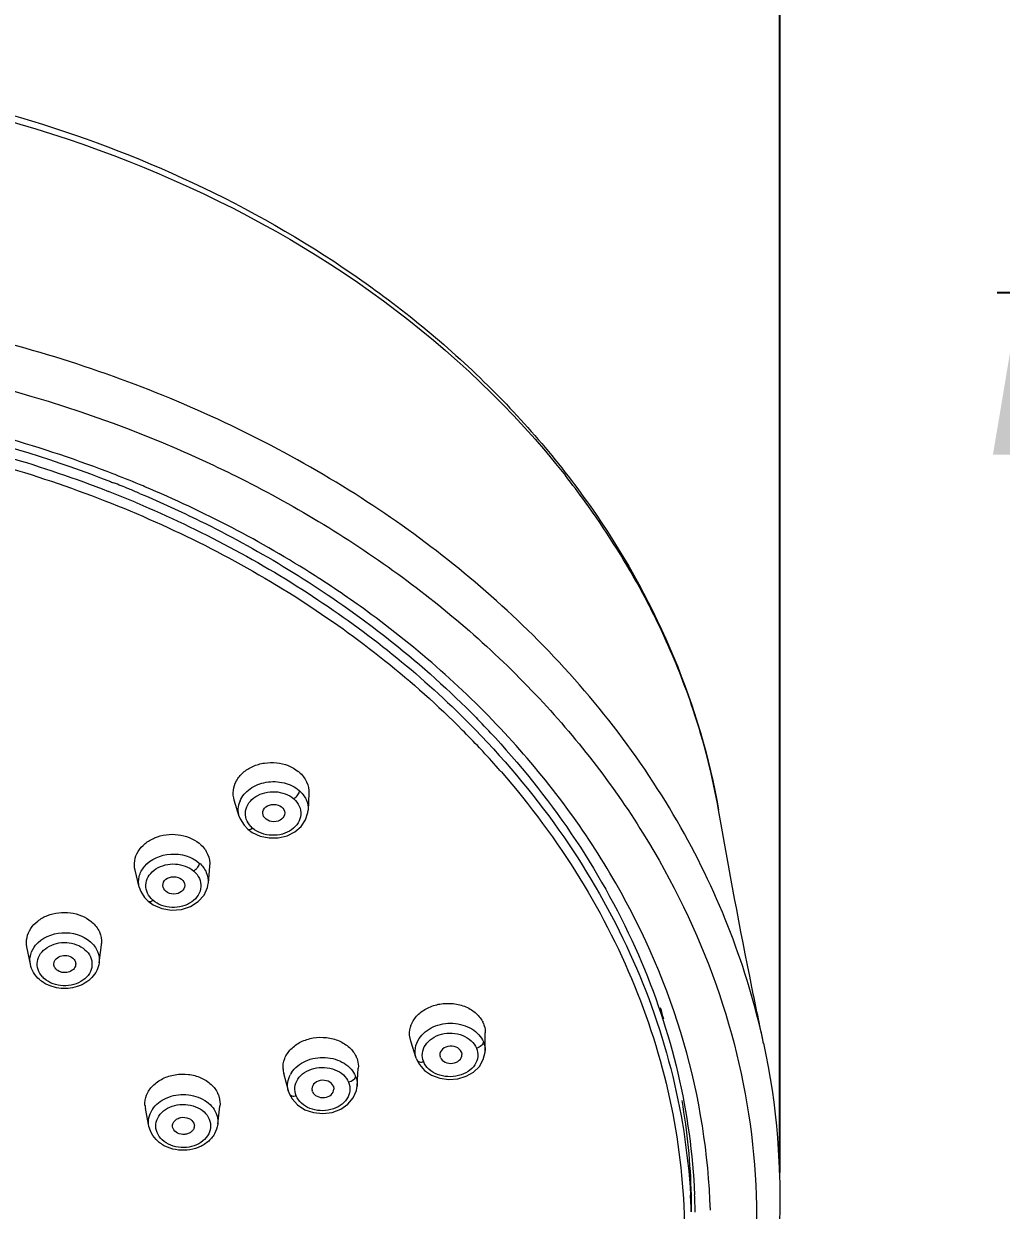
# Model space of a CAD drawing. Extents: x 8819 to 9239, y -18069 to -17475.
# Drawn here: x 9005.23 to 9035.47, y -17625.44 to -17588.72 of the extents above; entities that cross this region are included whole.
import ezdxf

# ---------------------------------------------------------------- set-up
doc = ezdxf.new("R2010")
doc.units = 0
doc.header["$MEASUREMENT"] = 0
doc.layers.get('0').update_dxf_attribs({"linetype": 'CONTINUOUS', "lineweight": 13})
doc.layers.get('DEFPOINTS').update_dxf_attribs({"linetype": 'CONTINUOUS'})
doc.layers.add('5', color=2, linetype='CONTINUOUS', lineweight=9)
doc.styles.get("Standard").update_dxf_attribs({"font": 'Gulim.ttf'})
doc.dimstyles.new('STANDARD$0', dxfattribs={"dimtxt": 3.5, "dimasz": 2.5, "dimexe": 0.7, "dimexo": 0.7, "dimgap": 0.5, "dimtad": 3, "dimdec": 4, "dimdsep": 46, "dimtxsty": 'Standard', "dimcen": 0, "dimclrd": 2, "dimclre": 2, "dimclrt": 4, "dimadec": 0, "dimazin": 0, "dimtp": 0.2, "dimtm": 0.1, "dimtfac": 0.5, "dimtdec": 4, "dimtmove": 1, "dimatfit": 3, "dimfxl": 0, "dimtolj": 1, "dimarcsym": 0})

# ---------------------------------------------------------------- blocks, each defined once
blk = doc.blocks.new('*D6')
at = {"layer": '5', "color": 2, "lineweight": -2}
for p, q in [((9038.38, -17597.053), (9035.347, -17597.053)), ((9036.047, -17741.303), (9036.047, -17602.053)), ((9038.38, -17746.303), (9035.347, -17746.303))]:
    blk.add_line(p, q, dxfattribs=at)
at = {"layer": '5', "color": 2}
for points in [[(9035.213, -17602.053), (9036.88, -17602.053), (9036.047, -17597.053)], [(9035.213, -17741.303), (9036.88, -17741.303), (9036.047, -17746.303)]]:
    blk.add_solid(points, dxfattribs=at)
at = {"layer": 'DEFPOINTS', "color": 0}
for p in [(9036.047, -17597.053), (9039.08, -17597.053), (9039.08, -17746.303)]:
    blk.add_point(p, dxfattribs=at)
at = {"layer": '5', "color": 4, "insert": (9030.277, -17682.343), "char_height": 5, "attachment_point": 5, "rotation": 90}
blk.add_mtext('\\A1;150~ 200', dxfattribs=at)
blk = doc.blocks.new('*D64')
at = {"layer": '5', "color": 2, "lineweight": -2}
for p, q in [((8958.135, -17624.407), (8958.135, -17573.164)), ((9028.617, -17624.268), (9028.617, -17573.164)), ((8963.135, -17573.864), (9023.617, -17573.864))]:
    blk.add_line(p, q, dxfattribs=at)
at = {"layer": '5', "color": 2}
for points in [[(8963.135, -17573.031), (8963.135, -17574.697), (8958.135, -17573.864)], [(9023.617, -17573.031), (9023.617, -17574.697), (9028.617, -17573.864)]]:
    blk.add_solid(points, dxfattribs=at)
at = {"layer": 'DEFPOINTS', "color": 0}
for p in [(9028.617, -17573.864), (8958.135, -17625.107), (9028.617, -17624.968)]:
    blk.add_point(p, dxfattribs=at)
at = {"layer": '5', "color": 4, "insert": (8992.321, -17569.688), "char_height": 5, "attachment_point": 5}
blk.add_mtext('\\A1;94', dxfattribs=at)

msp = doc.modelspace()

# ---------------------------------------------------------------- linework, layer by layer
at = {"color": 7, "linetype": 'Continuous'}
for p, q in [((9007.913, -17602.891), (9007.945, -17602.904)), ((9007.945, -17602.904), (9008.007, -17602.928)), ((9008.051, -17602.676), (9008.015, -17602.661)), ((9008.81, -17603.256), (9008.861, -17603.277)), ((9008.972, -17603.049), (9008.918, -17603.026)), ((9008.676, -17603.531), (9008.728, -17603.553)), ((9019.219, -17610.195), (9019.265, -17610.242)), ((9019.326, -17611.131), (9019.356, -17611.162)), ((9011.893, -17613.251), (9011.739, -17612.747)), ((9014.047, -17612.535), (9014.024, -17613.056)), ((9026.722, -17613.047), (9026.722, -17613.048)), ((9008.8, -17615.444), (9008.671, -17614.92)), ((9010.977, -17614.787), (9010.93, -17615.323)), ((9007.557, -17617.78), (9007.628, -17617.229)), ((9005.43, -17617.829), (9005.325, -17617.29)), ((9017.198, -17620.206), (9017.163, -17620.025)), ((9019.5, -17620.499), (9019.504, -17619.953)), ((9017.37, -17620.734), (9017.198, -17620.206)), ((9018.767, -17620.544), (9018.783, -17620.625)), ((9028.116, -17620.277), (9028.115, -17620.273)), ((9017.369, -17620.732), (9017.391, -17620.79)), ((9017.391, -17620.79), (9017.391, -17620.79)), ((9017.391, -17620.79), (9017.465, -17620.93)), ((9018.116, -17620.71), (9018.109, -17620.69)), ((9013.412, -17621.744), (9013.272, -17621.207)), ((9015.542, -17621.597), (9015.577, -17621.044)), ((9014.805, -17621.602), (9014.821, -17621.695)), ((9015.542, -17621.597), (9015.542, -17621.598)), ((9013.411, -17621.74), (9013.446, -17621.844)), ((9013.446, -17621.844), (9013.526, -17621.992)), ((9013.446, -17621.844), (9013.446, -17621.844)), ((9014.158, -17621.768), (9014.148, -17621.735)), ((9009.1, -17622.842), (9008.99, -17622.296)), ((9011.227, -17622.78), (9011.293, -17622.22)), ((9009.144, -17622.985), (9009.101, -17622.844)), ((9009.844, -17622.912), (9009.831, -17622.867))]:
    msp.add_line(p, q, dxfattribs=at)
for points in [[(9012.155, -17613.646), (9012.297, -17613.751), (9012.543, -17613.863), (9012.817, -17613.919), (9013.099, -17613.914), (9013.371, -17613.85), (9013.613, -17613.73), (9013.808, -17613.563), (9013.946, -17613.36), (9014.016, -17613.133), (9014.024, -17613.056)], [(9011.893, -17613.251), (9011.922, -17613.331), (9012.041, -17613.528), (9012.155, -17613.646)], [(9009.073, -17615.877), (9009.233, -17615.992), (9009.502, -17616.106), (9009.8, -17616.154), (9010.103, -17616.131), (9010.385, -17616.039), (9010.625, -17615.886), (9010.803, -17615.685), (9010.908, -17615.449), (9010.93, -17615.324)], [(9008.801, -17615.445), (9008.848, -17615.579), (9008.965, -17615.766), (9009.073, -17615.877)], [(9017.465, -17620.93), (9017.628, -17621.116), (9017.843, -17621.261), (9018.097, -17621.356), (9018.373, -17621.394), (9018.652, -17621.373), (9018.914, -17621.294), (9019.143, -17621.163), (9019.324, -17620.987), (9019.444, -17620.779), (9019.498, -17620.553), (9019.5, -17620.498)], [(9013.526, -17621.992), (9013.698, -17622.182), (9013.926, -17622.328), (9014.194, -17622.418), (9014.483, -17622.447), (9014.769, -17622.411), (9015.032, -17622.314), (9015.255, -17622.162), (9015.421, -17621.966), (9015.52, -17621.739), (9015.542, -17621.598)]]:
    msp.add_lwpolyline(points, dxfattribs=at)
for centre, radius, start, end in [((8994.574, -17636.995), 36.62, 67.6916, 68.4793), ((8994.569, -17637.269), 37.128, 67.2653, 68.7075), ((9001.49, -17618.847), 26.085, 35.9963, 38.2241), ((8994.573, -17637.089), 36.401, 67.2052, 68.6181), ((8994.674, -17636.75), 36.355, 67.1182, 67.6912), ((9002.349, -17618.232), 25.029, 28.8316, 36.013), ((9003.64, -17617.496), 23.543, 24.6181, 28.7775), ((9004.383, -17617.154), 22.725, 18.4685, 24.6165), ((8999.81, -17629.234), 27.188, 42.6189, 44.3115), ((9005.339, -17616.828), 21.715, 10.0264, 18.4507), ((8999.534, -17629.734), 27.163, 43.2262, 44.8394), ((8999.941, -17629.352), 26.604, 41.364, 43.1343), ((9013.067, -17612.662), 1.034, 48.8137, 50.8068), ((9000.182, -17629.138), 26.282, 41.0858, 41.361), ((9012.611, -17613.064), 0.751, 157.0736, 157.5562), ((9012.786, -17613.064), 0.733, 223.0341, 228.8184), ((9010, -17614.884), 1.034, 48.8134, 50.7403), ((9009.703, -17615.296), 0.731, 223.0226, 228.8187), ((9006.655, -17617.299), 1.033, 48.8131, 50.6819), ((9006.9, -17617.136), 0.733, 352.6774, 356.2221), ((9006.376, -17617.541), 1.01, 228.8594, 234.8084), ((9006.338, -17617.723), 0.728, 222.986, 228.8157), ((9004.766, -17625.148), 21.027, 15.51, 16.5038), ((9018.722, -17619.962), 0.784, 22.4123, 24.6766), ((9014.798, -17621.013), 0.784, 22.412, 24.6047), ((9013.987, -17621.019), 0.74, 183.8477, 194.6989), ((9014.174, -17621.613), 0.792, 146.915, 151.8696), ((9010.518, -17622.15), 0.782, 22.4118, 24.545), ((9009.708, -17622.151), 0.732, 183.8324, 191.4086), ((9009.87, -17622.754), 0.793, 147.0344, 148.1093), ((9005.531, -17625.499), 20.358, 1.4796, 9.7715), ((9005.856, -17625.835), 20.145, 0.9688, 2.4813), ((9005.669, -17626.139), 20.219, 1.8358, 3.2985), ((9005.735, -17625.488), 20.153, 0.0003, 1.464)]:
    msp.add_arc(centre, radius, start, end, dxfattribs=at)
for centre, major_axis, ratio in [((9012.962, -17613.148), (0.341, 0.003), 0.787592), ((9009.868, -17615.387), (0.34, 0.001), 0.78785)]:
    msp.add_ellipse(centre, major_axis=major_axis, ratio=ratio, dxfattribs=at)
for centre, major_axis, ratio, start_param, end_param in [((9018.441, -17620.627), (0.342, 0.002), 0.78504, 0.308405, 3.372549), ((9018.441, -17620.627), (0.342, 0.002), 0.78504, -2.833187, -0.00041), ((9014.482, -17621.685), (0.34, 0.001), 0.78681, 0.31181, 3.327711), ((9014.482, -17621.685), (0.34, 0.001), 0.78681, -2.829783, -0.040081)]:
    msp.add_ellipse(centre, major_axis=major_axis, ratio=ratio, start_param=start_param, end_param=end_param, dxfattribs=at)
for points, knots in [([(8960.03, -17613.048), (8960.313, -17611.436), (8961.262, -17608.227), (8963.71, -17603.767), (8967.102, -17599.753), (8972.802, -17595.086), (8981.637, -17591.022), (8993.376, -17589.386), (9005.115, -17591.022), (9013.95, -17595.086), (9019.65, -17599.753), (9023.042, -17603.767), (9025.49, -17608.227), (9026.438, -17611.436), (9026.722, -17613.048)], [0, 0, 0, 0, 0.056019, 0.113498, 0.173004, 0.234814, 0.364565, 0.500001, 0.635437, 0.765187, 0.826996, 0.886502, 0.943981, 1, 1, 1, 1]), ([(8964.769, -17602.707), (8971.21, -17594.527), (8993.375, -17585.803), (9015.541, -17594.527), (9021.982, -17602.707)], [0, 0, 0, 0, 0.499999, 1, 1, 1, 1]), ([(9020.973, -17607.638), (9019.313, -17605.989), (9015.506, -17603.002), (9008.895, -17599.72), (9001.544, -17597.657), (8993.807, -17596.909), (8986.05, -17597.508), (8978.639, -17599.43), (8971.93, -17602.583), (8968.035, -17605.494), (8966.324, -17607.11)], [0, 0, 0, 0, 0.117581, 0.240934, 0.368779, 0.499118, 0.62959, 0.757818, 0.881746, 1, 1, 1, 1]), ([(8976.795, -17601.872), (8981.971, -17599.638), (8993.374, -17597.42), (9004.777, -17599.637), (9009.954, -17601.87)], [0, 0, 0, 0, 0.500002, 1, 1, 1, 1]), ([(9008.015, -17602.661), (9006.909, -17602.232), (9002.339, -17600.701), (8997.493, -17600.017), (8993.863, -17599.975)], [0, 0, 0, 0, 0.246317, 1, 1, 1, 1]), ([(8993.855, -17600.207), (8995.069, -17600.222), (8999.848, -17600.486), (9004.587, -17601.59), (9007.913, -17602.891)], [0, 0, 0, 0, 0.253702, 1, 1, 1, 1]), ([(8994.803, -17600.542), (8997.049, -17600.62), (9001.494, -17601.137), (9005.792, -17602.39), (9007.844, -17603.194)], [0, 0, 0, 0, 0.504882, 1, 1, 1, 1]), ([(8993.865, -17600.832), (8996.25, -17600.86), (9000.98, -17601.329), (9007.731, -17603.249), (9013.796, -17606.292), (9017.279, -17609.057), (9018.795, -17610.581)], [0, 0, 0, 0, 0.261286, 0.517482, 0.764577, 1, 1, 1, 1]), ([(9009.954, -17601.87), (9010.568, -17602.135), (9012.95, -17603.237), (9015.216, -17604.596), (9016.798, -17605.746)], [0, 0, 0, 0, 0.254829, 1, 1, 1, 1]), ([(9008.861, -17603.277), (9009.476, -17603.538), (9011.857, -17604.625), (9014.117, -17605.982), (9015.687, -17607.138)], [0, 0, 0, 0, 0.255206, 1, 1, 1, 1]), ([(9015.831, -17606.892), (9015.311, -17606.513), (9013.142, -17605.035), (9010.798, -17603.817), (9008.972, -17603.049)], [0, 0, 0, 0, 0.245123, 1, 1, 1, 1]), ([(9008.728, -17603.553), (9010.677, -17604.376), (9014.356, -17606.323), (9017.595, -17608.948), (9019.016, -17610.384)], [0, 0, 0, 0, 0.51148, 1, 1, 1, 1]), ([(9016.798, -17605.746), (9018.325, -17606.858), (9021.135, -17609.297), (9024.503, -17613.607), (9026.813, -17618.352), (9027.972, -17623.368), (9027.928, -17628.472), (9026.684, -17633.474), (9024.295, -17638.191), (9022.048, -17640.982), (9020.784, -17642.282)], [0, 0, 0, 0, 0.134493, 0.263174, 0.38687, 0.507199, 0.626392, 0.746897, 0.870901, 1, 1, 1, 1]), ([(9026.468, -17625.441), (9026.416, -17623.694), (9025.851, -17620.153), (9023.686, -17615.142), (9020.311, -17610.593), (9017.416, -17608.045), (9015.831, -17606.892)], [0, 0, 0, 0, 0.237228, 0.480534, 0.73407, 1, 1, 1, 1]), ([(9015.687, -17607.138), (9016.005, -17607.372), (9017.242, -17608.32), (9018.405, -17609.365), (9019.219, -17610.195)], [0, 0, 0, 0, 0.253792, 1, 1, 1, 1]), ([(9028.115, -17620.273), (9027.616, -17617.944), (9025.809, -17613.306), (9022.752, -17609.404), (9020.973, -17607.638)], [0, 0, 0, 0, 0.487226, 1, 1, 1, 1]), ([(9019.016, -17610.384), (9020.024, -17611.403), (9021.853, -17613.565), (9023.971, -17617.172), (9025.362, -17621.002), (9025.779, -17623.656), (9025.855, -17624.976)], [0, 0, 0, 0, 0.261293, 0.513657, 0.758964, 1, 1, 1, 1]), ([(9019.817, -17610.825), (9021.632, -17612.797), (9023.905, -17616.169), (9025.573, -17621.152), (9025.927, -17623.698), (9025.982, -17624.963)], [0, 0, 0, 0, 0.512178, 0.75809, 1, 1, 1, 1]), ([(9011.739, -17612.747), (9011.71, -17612.65), (9011.69, -17612.44), (9011.792, -17612.135), (9012.009, -17611.876), (9012.312, -17611.687), (9012.672, -17611.585), (9013.166, -17611.573), (9013.535, -17611.709), (9013.72, -17611.861)], [0, 0, 0, 0, 0.109436, 0.221029, 0.339964, 0.467861, 0.602734, 0.740181, 1, 1, 1, 1]), ([(9013.748, -17611.884), (9013.843, -17611.967), (9014.001, -17612.166), (9014.052, -17612.417), (9014.047, -17612.536)], [0, 0, 0, 0, 0.515518, 1, 1, 1, 1]), ([(9019.992, -17611.866), (9020.892, -17612.898), (9022.509, -17615.075), (9024.316, -17618.657), (9025.42, -17622.419), (9025.669, -17624.998), (9025.669, -17626.276)], [0, 0, 0, 0, 0.260033, 0.511844, 0.757545, 1, 1, 1, 1]), ([(9011.919, -17612.772), (9011.982, -17612.624), (9012.22, -17612.352), (9012.725, -17612.158), (9013.278, -17612.174), (9013.616, -17612.337), (9013.748, -17612.452)], [0, 0, 0, 0, 0.229943, 0.485851, 0.750671, 1, 1, 1, 1]), ([(9012.25, -17613.564), (9012.189, -17613.498), (9012.092, -17613.344), (9012.07, -17613.072), (9012.182, -17612.817), (9012.399, -17612.621), (9012.688, -17612.502), (9013.104, -17612.463), (9013.427, -17612.575), (9013.581, -17612.709)], [0, 0, 0, 0, 0.116155, 0.226364, 0.339726, 0.46292, 0.596531, 0.73589, 1, 1, 1, 1]), ([(9013.748, -17612.452), (9013.748, -17612.499), (9013.699, -17612.599), (9013.627, -17612.676), (9013.581, -17612.709)], [0, 0, 0, 0, 0.451586, 1, 1, 1, 1]), ([(9013.748, -17612.452), (9013.836, -17612.529), (9013.981, -17612.712), (9014.029, -17612.944), (9014.024, -17613.054)], [0, 0, 0, 0, 0.515416, 1, 1, 1, 1]), ([(9011.893, -17613.25), (9011.869, -17613.174), (9011.849, -17613.011), (9011.886, -17612.852), (9011.917, -17612.778)], [0, 0, 0, 0, 0.497647, 1, 1, 1, 1]), ([(9013.581, -17612.709), (9013.652, -17612.771), (9013.769, -17612.921), (9013.822, -17613.2), (9013.729, -17613.471), (9013.518, -17613.684), (9013.226, -17613.816), (9012.798, -17613.867), (9012.462, -17613.755), (9012.303, -17613.616)], [0, 0, 0, 0, 0.118642, 0.229487, 0.341756, 0.463449, 0.596164, 0.735442, 1, 1, 1, 1]), ([(9028.116, -17620.277), (9027.992, -17619.697), (9027.493, -17617.294), (9027.045, -17614.881), (9026.722, -17613.047)], [0, 0, 0, 0, 0.24156, 1, 1, 1, 1]), ([(9008.671, -17614.92), (9008.647, -17614.824), (9008.638, -17614.618), (9008.751, -17614.323), (9008.973, -17614.076), (9009.382, -17613.836), (9009.998, -17613.755), (9010.472, -17613.935), (9010.654, -17614.084)], [0, 0, 0, 0, 0.109282, 0.221366, 0.341047, 0.46959, 0.740107, 1, 1, 1, 1]), ([(9012.155, -17613.646), (9012.162, -17613.653), (9012.19, -17613.664), (9012.245, -17613.652), (9012.283, -17613.63), (9012.303, -17613.616)], [0, 0, 0, 0, 0.18039, 0.5293, 1, 1, 1, 1]), ([(9010.681, -17614.106), (9010.779, -17614.193), (9010.942, -17614.401), (9010.987, -17614.665), (9010.977, -17614.787)], [0, 0, 0, 0, 0.51575, 1, 1, 1, 1]), ([(9008.957, -17614.807), (9009.149, -17614.574), (9009.776, -17614.305), (9010.425, -17614.491), (9010.657, -17614.694)], [0, 0, 0, 0, 0.494995, 1, 1, 1, 1]), ([(9008.8, -17615.442), (9008.773, -17615.335), (9008.774, -17615.1), (9008.884, -17614.895), (9008.957, -17614.807)], [0, 0, 0, 0, 0.489286, 1, 1, 1, 1]), ([(9009.168, -17615.795), (9009.107, -17615.73), (9009.011, -17615.577), (9008.988, -17615.306), (9009.099, -17615.052), (9009.315, -17614.857), (9009.602, -17614.739), (9010.016, -17614.701), (9010.337, -17614.812), (9010.489, -17614.946)], [0, 0, 0, 0, 0.116173, 0.22639, 0.339723, 0.462906, 0.596539, 0.73591, 1, 1, 1, 1]), ([(9010.489, -17614.946), (9010.56, -17615.008), (9010.677, -17615.156), (9010.73, -17615.434), (9010.638, -17615.703), (9010.428, -17615.916), (9010.138, -17616.047), (9009.712, -17616.097), (9009.379, -17615.984), (9009.221, -17615.846)], [0, 0, 0, 0, 0.118667, 0.229531, 0.341767, 0.463435, 0.596165, 0.735457, 1, 1, 1, 1]), ([(9010.656, -17614.694), (9010.655, -17614.741), (9010.606, -17614.838), (9010.535, -17614.914), (9010.489, -17614.946)], [0, 0, 0, 0, 0.455423, 1, 1, 1, 1]), ([(9010.657, -17614.694), (9010.748, -17614.774), (9010.898, -17614.966), (9010.94, -17615.209), (9010.93, -17615.322)], [0, 0, 0, 0, 0.515983, 1, 1, 1, 1]), ([(9009.073, -17615.877), (9009.08, -17615.883), (9009.108, -17615.895), (9009.162, -17615.883), (9009.2, -17615.861), (9009.221, -17615.846)], [0, 0, 0, 0, 0.180364, 0.529279, 1, 1, 1, 1]), ([(9005.325, -17617.29), (9005.307, -17617.195), (9005.308, -17616.992), (9005.431, -17616.708), (9005.656, -17616.471), (9006.063, -17616.245), (9006.668, -17616.174), (9007.132, -17616.354), (9007.31, -17616.5)], [0, 0, 0, 0, 0.108941, 0.221256, 0.341357, 0.470188, 0.740589, 1, 1, 1, 1]), ([(9007.336, -17616.521), (9007.432, -17616.606), (9007.592, -17616.808), (9007.64, -17617.064), (9007.632, -17617.184)], [0, 0, 0, 0, 0.516007, 1, 1, 1, 1]), ([(9005.592, -17617.238), (9005.783, -17617.006), (9006.409, -17616.739), (9007.056, -17616.926), (9007.287, -17617.129)], [0, 0, 0, 0, 0.49417, 1, 1, 1, 1]), ([(9005.43, -17617.829), (9005.411, -17617.728), (9005.419, -17617.51), (9005.524, -17617.32), (9005.592, -17617.238)], [0, 0, 0, 0, 0.489179, 1, 1, 1, 1]), ([(9005.806, -17618.219), (9005.745, -17618.154), (9005.65, -17618.002), (9005.627, -17617.733), (9005.737, -17617.481), (9005.952, -17617.286), (9006.238, -17617.169), (9006.65, -17617.132), (9006.968, -17617.243), (9007.12, -17617.376)], [0, 0, 0, 0, 0.116174, 0.226398, 0.339719, 0.462899, 0.596546, 0.735926, 1, 1, 1, 1]), ([(9007.287, -17617.129), (9007.381, -17617.211), (9007.536, -17617.411), (9007.572, -17617.664), (9007.557, -17617.781)], [0, 0, 0, 0, 0.516509, 1, 1, 1, 1]), ([(9007.12, -17617.376), (9007.191, -17617.438), (9007.307, -17617.585), (9007.36, -17617.861), (9007.269, -17618.129), (9007.061, -17618.341), (9006.772, -17618.471), (9006.348, -17618.52), (9006.016, -17618.408), (9005.859, -17618.271)], [0, 0, 0, 0, 0.118677, 0.229556, 0.34178, 0.463431, 0.596167, 0.735469, 1, 1, 1, 1]), ([(9006.16, -17617.857), (9006.155, -17617.829), (9006.157, -17617.77), (9006.209, -17617.657), (9006.353, -17617.558), (9006.561, -17617.541), (9006.696, -17617.597), (9006.747, -17617.641)], [0, 0, 0, 0, 0.108805, 0.221205, 0.468402, 0.740343, 1, 1, 1, 1]), ([(9005.711, -17618.302), (9005.64, -17618.239), (9005.517, -17618.096), (9005.448, -17617.919), (9005.43, -17617.829)], [0, 0, 0, 0, 0.507327, 1, 1, 1, 1]), ([(9007.557, -17617.782), (9007.546, -17617.865), (9007.495, -17618.032), (9007.29, -17618.322), (9006.878, -17618.563), (9006.31, -17618.608), (9005.944, -17618.473), (9005.793, -17618.366)], [0, 0, 0, 0, 0.116307, 0.235343, 0.484089, 0.745071, 1, 1, 1, 1]), ([(9006.244, -17617.998), (9006.233, -17617.988), (9006.194, -17617.949), (9006.167, -17617.897), (9006.16, -17617.857)], [0, 0, 0, 0, 0.263458, 1, 1, 1, 1]), ([(9006.832, -17617.843), (9006.826, -17617.896), (9006.767, -17618.004), (9006.601, -17618.087), (9006.41, -17618.093), (9006.29, -17618.038), (9006.244, -17617.998)], [0, 0, 0, 0, 0.221529, 0.474141, 0.744145, 1, 1, 1, 1]), ([(9006.747, -17617.641), (9006.776, -17617.667), (9006.824, -17617.729), (9006.836, -17617.807), (9006.832, -17617.843)], [0, 0, 0, 0, 0.517022, 1, 1, 1, 1]), ([(9017.163, -17620.025), (9017.155, -17619.915), (9017.194, -17619.682), (9017.399, -17619.383), (9017.714, -17619.161), (9018.101, -17619.039), (9018.514, -17619.026), (9018.907, -17619.127), (9019.234, -17619.329), (9019.386, -17619.529), (9019.435, -17619.635)], [0, 0, 0, 0, 0.109497, 0.225657, 0.351744, 0.486068, 0.623529, 0.757856, 0.883893, 1, 1, 1, 1]), ([(9017.456, -17620.129), (9017.558, -17619.971), (9017.892, -17619.712), (9018.403, -17619.626), (9018.813, -17619.694), (9019.09, -17619.814), (9019.313, -17619.993), (9019.414, -17620.15), (9019.447, -17620.231)], [0, 0, 0, 0, 0.241148, 0.506239, 0.639565, 0.767522, 0.887662, 1, 1, 1, 1]), ([(9019.447, -17619.663), (9019.457, -17619.686), (9019.49, -17619.78), (9019.505, -17619.88), (9019.504, -17619.954)], [0, 0, 0, 0, 0.252938, 1, 1, 1, 1]), ([(9013.249, -17621.069), (9013.242, -17620.96), (9013.28, -17620.728), (9013.484, -17620.43), (9013.798, -17620.21), (9014.183, -17620.089), (9014.594, -17620.078), (9014.985, -17620.179), (9015.311, -17620.382), (9015.462, -17620.581), (9015.51, -17620.687)], [0, 0, 0, 0, 0.109439, 0.225488, 0.351498, 0.48582, 0.623338, 0.757735, 0.883842, 1, 1, 1, 1]), ([(9017.369, -17620.732), (9017.338, -17620.634), (9017.318, -17620.418), (9017.399, -17620.218), (9017.456, -17620.129)], [0, 0, 0, 0, 0.493111, 1, 1, 1, 1]), ([(9017.599, -17620.843), (9017.565, -17620.761), (9017.536, -17620.577), (9017.638, -17620.309), (9017.857, -17620.1), (9018.152, -17619.975), (9018.484, -17619.944), (9018.806, -17620.013), (9019.076, -17620.173), (9019.198, -17620.337), (9019.233, -17620.424)], [0, 0, 0, 0, 0.110217, 0.222453, 0.344464, 0.477334, 0.616254, 0.753623, 0.882465, 1, 1, 1, 1]), ([(9019.233, -17620.424), (9019.267, -17620.506), (9019.296, -17620.691), (9019.194, -17620.959), (9018.975, -17621.167), (9018.68, -17621.293), (9018.348, -17621.323), (9018.026, -17621.254), (9017.756, -17621.095), (9017.634, -17620.93), (9017.599, -17620.843)], [0, 0, 0, 0, 0.110218, 0.222453, 0.344465, 0.477334, 0.616254, 0.753622, 0.882465, 1, 1, 1, 1]), ([(9019.447, -17620.231), (9019.447, -17620.274), (9019.38, -17620.367), (9019.289, -17620.41), (9019.233, -17620.424)], [0, 0, 0, 0, 0.432156, 1, 1, 1, 1]), ([(9028.115, -17620.273), (9028.528, -17622.198), (9028.853, -17626.187), (9027.738, -17632.125), (9025.097, -17637.71), (9022.471, -17640.962), (9020.981, -17642.456)], [0, 0, 0, 0, 0.243543, 0.488164, 0.739015, 1, 1, 1, 1]), ([(9013.51, -17621.18), (9013.613, -17621.023), (9013.945, -17620.769), (9014.454, -17620.686), (9014.861, -17620.756), (9015.136, -17620.876), (9015.357, -17621.056), (9015.458, -17621.212), (9015.491, -17621.293)], [0, 0, 0, 0, 0.240664, 0.505669, 0.639113, 0.767248, 0.887563, 1, 1, 1, 1]), ([(9015.522, -17620.714), (9015.533, -17620.741), (9015.57, -17620.846), (9015.583, -17620.961), (9015.577, -17621.044)], [0, 0, 0, 0, 0.253261, 1, 1, 1, 1]), ([(9017.391, -17620.79), (9017.403, -17620.819), (9017.456, -17620.851), (9017.531, -17620.855), (9017.576, -17620.849), (9017.599, -17620.843)], [0, 0, 0, 0, 0.41513, 0.689673, 1, 1, 1, 1]), ([(9008.977, -17622.2), (9008.97, -17622.091), (9009.008, -17621.861), (9009.211, -17621.565), (9009.524, -17621.346), (9009.908, -17621.226), (9010.318, -17621.217), (9010.707, -17621.318), (9011.031, -17621.521), (9011.181, -17621.72), (9011.229, -17621.825)], [0, 0, 0, 0, 0.109369, 0.225294, 0.351209, 0.485513, 0.623084, 0.757572, 0.883773, 1, 1, 1, 1]), ([(9013.411, -17621.74), (9013.39, -17621.658), (9013.379, -17621.482), (9013.435, -17621.316), (9013.475, -17621.239)], [0, 0, 0, 0, 0.495087, 1, 1, 1, 1]), ([(9013.654, -17621.897), (9013.62, -17621.816), (9013.592, -17621.632), (9013.693, -17621.365), (9013.909, -17621.158), (9014.203, -17621.033), (9014.532, -17621.003), (9014.853, -17621.072), (9015.121, -17621.231), (9015.242, -17621.395), (9015.277, -17621.481)], [0, 0, 0, 0, 0.11025, 0.222476, 0.344454, 0.477326, 0.616271, 0.753639, 0.882461, 1, 1, 1, 1]), ([(9015.491, -17621.293), (9015.489, -17621.336), (9015.422, -17621.424), (9015.331, -17621.467), (9015.277, -17621.481)], [0, 0, 0, 0, 0.435453, 1, 1, 1, 1]), ([(9015.491, -17621.293), (9015.501, -17621.317), (9015.535, -17621.415), (9015.547, -17621.52), (9015.542, -17621.597)], [0, 0, 0, 0, 0.253329, 1, 1, 1, 1]), ([(9015.277, -17621.481), (9015.311, -17621.562), (9015.34, -17621.746), (9015.239, -17622.012), (9015.022, -17622.22), (9014.728, -17622.345), (9014.399, -17622.375), (9014.078, -17622.306), (9013.811, -17622.147), (9013.69, -17621.983), (9013.654, -17621.897)], [0, 0, 0, 0, 0.110248, 0.222474, 0.344449, 0.477323, 0.61627, 0.753638, 0.882456, 1, 1, 1, 1]), ([(9009.205, -17622.323), (9009.306, -17622.166), (9009.638, -17621.913), (9010.145, -17621.833), (9010.551, -17621.904), (9010.825, -17622.025), (9011.046, -17622.205), (9011.146, -17622.36), (9011.179, -17622.441)], [0, 0, 0, 0, 0.239958, 0.504874, 0.638496, 0.766873, 0.887422, 1, 1, 1, 1]), ([(9011.241, -17621.852), (9011.253, -17621.881), (9011.294, -17621.999), (9011.304, -17622.128), (9011.293, -17622.22)], [0, 0, 0, 0, 0.253555, 1, 1, 1, 1]), ([(9013.446, -17621.844), (9013.458, -17621.873), (9013.511, -17621.905), (9013.587, -17621.909), (9013.631, -17621.903), (9013.654, -17621.897)], [0, 0, 0, 0, 0.415141, 0.689699, 1, 1, 1, 1]), ([(9009.1, -17622.842), (9009.083, -17622.757), (9009.082, -17622.577), (9009.15, -17622.411), (9009.197, -17622.335)], [0, 0, 0, 0, 0.493227, 1, 1, 1, 1]), ([(9009.352, -17623.038), (9009.318, -17622.957), (9009.29, -17622.774), (9009.39, -17622.509), (9009.605, -17622.302), (9009.897, -17622.177), (9010.225, -17622.148), (9010.544, -17622.217), (9010.81, -17622.375), (9010.93, -17622.538), (9010.966, -17622.624)], [0, 0, 0, 0, 0.110265, 0.222492, 0.344454, 0.477328, 0.616286, 0.753653, 0.882456, 1, 1, 1, 1]), ([(9010.966, -17622.624), (9010.999, -17622.705), (9011.028, -17622.888), (9010.928, -17623.153), (9010.712, -17623.36), (9010.42, -17623.484), (9010.092, -17623.514), (9009.774, -17623.445), (9009.507, -17623.286), (9009.387, -17623.124), (9009.352, -17623.038)], [0, 0, 0, 0, 0.110265, 0.222492, 0.344454, 0.477328, 0.616286, 0.753653, 0.882456, 1, 1, 1, 1]), ([(9009.831, -17622.867), (9009.825, -17622.835), (9009.829, -17622.765), (9009.883, -17622.672), (9009.974, -17622.602), (9010.127, -17622.551), (9010.331, -17622.569), (9010.46, -17622.68), (9010.487, -17622.747)], [0, 0, 0, 0, 0.110054, 0.225238, 0.350794, 0.485908, 0.758997, 1, 1, 1, 1]), ([(9011.179, -17622.441), (9011.19, -17622.468), (9011.228, -17622.576), (9011.237, -17622.695), (9011.227, -17622.78)], [0, 0, 0, 0, 0.253759, 1, 1, 1, 1]), ([(9011.227, -17622.78), (9011.215, -17622.884), (9011.144, -17623.093), (9010.924, -17623.345), (9010.625, -17623.516), (9010.279, -17623.597), (9009.922, -17623.581), (9009.588, -17623.47), (9009.311, -17623.271), (9009.185, -17623.084), (9009.144, -17622.985)], [0, 0, 0, 0, 0.116826, 0.237541, 0.363786, 0.494645, 0.626858, 0.756467, 0.880844, 1, 1, 1, 1]), ([(9010.503, -17622.851), (9010.5, -17622.881), (9010.478, -17622.944), (9010.411, -17623.02), (9010.316, -17623.074), (9010.169, -17623.107), (9009.983, -17623.079), (9009.869, -17622.973), (9009.844, -17622.912)], [0, 0, 0, 0, 0.110694, 0.229338, 0.357793, 0.493556, 0.762695, 1, 1, 1, 1])]:
    msp.add_open_spline(points, degree=3, knots=knots, dxfattribs=at)
for points in [[(9019.447, -17620.231), (9019.482, -17620.315), (9019.501, -17620.407), (9019.5, -17620.498)], [(9010.487, -17622.747), (9010.501, -17622.779), (9010.506, -17622.816), (9010.503, -17622.851)]]:
    msp.add_open_spline(points, degree=3, dxfattribs=at)

# ---------------------------------------------------------------- dimensions: what is measured, and where the dimension line sits
at = {"layer": '5'}
dim = msp.add_linear_dim(base=(9028.617, -17573.864), p1=(8958.135, -17625.107), p2=(9028.617, -17624.968), dimstyle='STANDARD$0', override={"dimtxt": 5, "dimasz": 5, "dimdec": 1, "dimlfac": 1.333333, "dimzin": 9, "dimtdec": 1, "dimfxl": 1.25, "dimtfill": 1}, dxfattribs=at)
dim.commit()
dim.dimension.update_dxf_attribs({"geometry": '*D64', "text_midpoint": (8992.321, -17572.754), "dimtype": 160})
dim = msp.add_linear_dim(base=(9036.047, -17597.053), p1=(9039.08, -17746.303), p2=(9039.08, -17597.053), angle=90, text='150~ 200', dimstyle='STANDARD$0', override={"dimtxt": 5, "dimasz": 5, "dimdec": 1, "dimlfac": 1.333333, "dimzin": 9, "dimtdec": 1, "dimfxl": 1.25, "dimtfill": 1}, dxfattribs=at)
dim.commit()
dim.dimension.update_dxf_attribs({"geometry": '*D6', "text_midpoint": (9033.347, -17682.343), "dimtype": 160})

doc.saveas('drawing.dxf')
